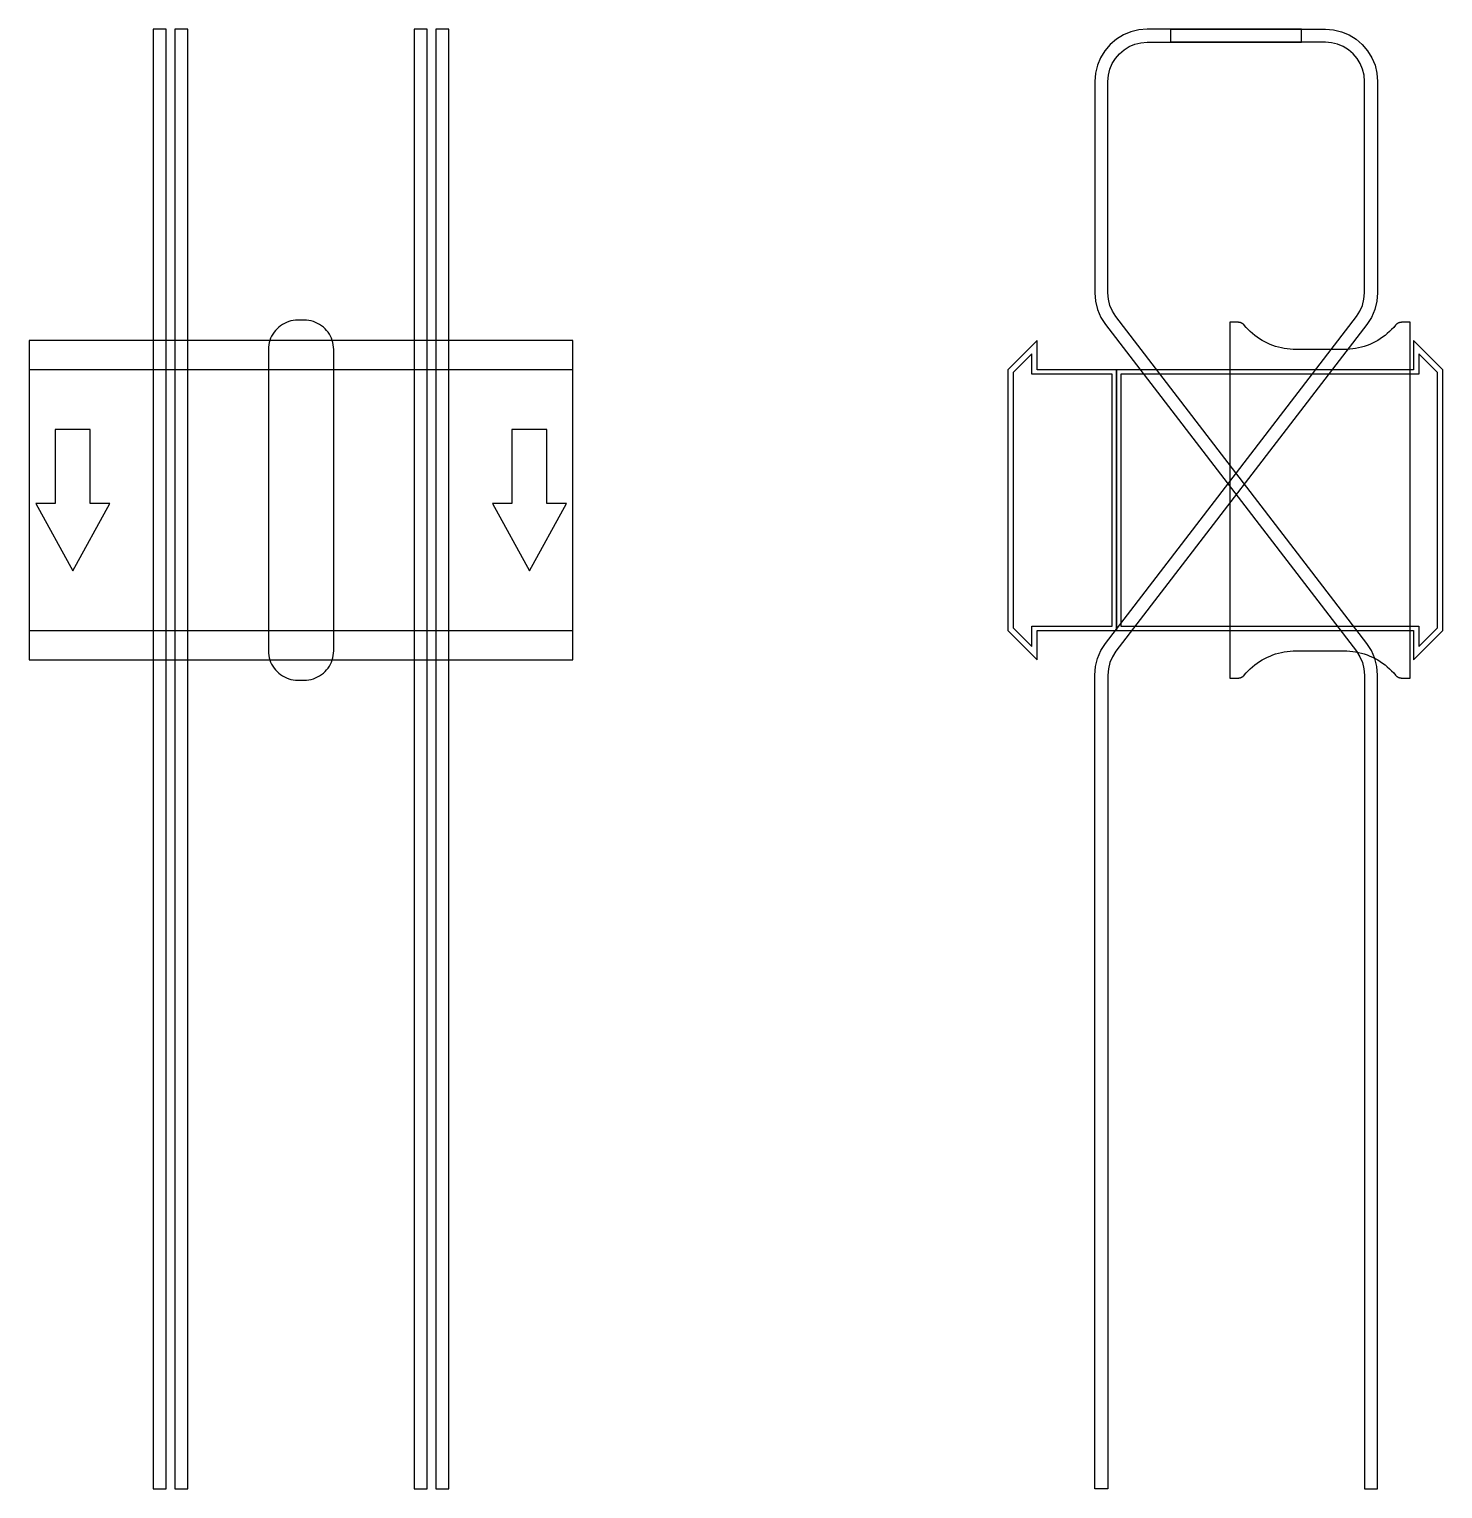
# Model space of a CAD drawing. Extents: x 0 to 650, y -455 to 217.
import ezdxf

# ---------------------------------------------------------------- set-up
doc = ezdxf.new("R2010")
doc.units = 0
doc.layers.add('Halfen', color=7, linetype='CONTINUOUS')

msp = doc.modelspace()

# ---------------------------------------------------------------- linework, layer by layer
at = {"layer": 'Halfen', "color": 7}
for points in [[(63, -454.728), (63, 216.629), (57, 216.629), (57, -454.728)], [(73, -454.728), (73, 216.629), (67, 216.629), (67, -454.728)], [(183, -454.728), (183, 216.629), (177, 216.629), (177, -454.728)], [(193, -454.728), (193, 216.629), (187, 216.629), (187, -454.728)], [(620, -454.728), (620, -80.478), (619.679, -76.568), (618.726, -72.763), (617.166, -69.164), (615.04, -65.868), (499.72, 84.421), (498.125, 86.894), (496.955, 89.593), (496.24, 92.447), (496, 95.379), (496, 192.629), (496.222, 195.445), (496.881, 198.191), (497.962, 200.801), (499.438, 203.209), (501.272, 205.357), (503.42, 207.191), (505.828, 208.667), (508.438, 209.748), (511.184, 210.407), (514, 210.629), (585, 210.629), (585, 216.629), (514, 216.629), (510.246, 216.333), (506.584, 215.454), (503.104, 214.013), (499.893, 212.045), (497.029, 209.599), (494.584, 206.736), (492.616, 203.525), (491.175, 200.045), (490.295, 196.383), (490, 192.629), (490, 95.379), (490.321, 91.47), (491.274, 87.665), (492.834, 84.066), (494.96, 80.769), (610.28, -69.52), (611.875, -71.993), (613.045, -74.692), (613.76, -77.546), (614, -80.478), (614, -454.728)], [(490, -454.728), (490, -80.478), (490.321, -76.568), (491.274, -72.763), (492.834, -69.164), (494.96, -65.868), (610.28, 84.421), (611.875, 86.894), (613.045, 89.593), (613.76, 92.447), (614, 95.379), (614, 192.629), (613.778, 195.445), (613.119, 198.191), (612.038, 200.801), (610.562, 203.209), (608.728, 205.357), (606.58, 207.191), (604.172, 208.667), (601.562, 209.748), (598.816, 210.407), (596, 210.629), (525, 210.629), (525, 216.629), (596, 216.629), (599.754, 216.333), (603.416, 215.454), (606.896, 214.013), (610.107, 212.045), (612.971, 209.599), (615.416, 206.736), (617.384, 203.525), (618.825, 200.045), (619.705, 196.383), (620, 192.629), (620, 95.379), (619.679, 91.47), (618.726, 87.665), (617.166, 84.066), (615.04, 80.769), (499.72, -69.52), (498.125, -71.993), (496.955, -74.692), (496.24, -77.546), (496, -80.478), (496, -454.728)], [(140, -69.3), (140, -56.8), (140, 69.3), (139.958, 70.359), (139.834, 71.412), (139.627, 72.452), (139.339, 73.472), (138.972, 74.466), (138.529, 75.429), (138.011, 76.354), (137.422, 77.235), (136.765, 78.068), (136.046, 78.846), (135.268, 79.565), (134.435, 80.222), (133.554, 80.811), (132.629, 81.329), (131.666, 81.772), (130.672, 82.139), (129.652, 82.427), (128.612, 82.634), (127.559, 82.758), (126.5, 82.8), (123.5, 82.8), (122.441, 82.758), (121.388, 82.634), (120.348, 82.427), (119.328, 82.139), (118.334, 81.772), (117.371, 81.329), (116.446, 80.811), (115.565, 80.222), (114.732, 79.565), (113.954, 78.846), (113.235, 78.068), (112.578, 77.235), (111.989, 76.354), (111.471, 75.429), (111.028, 74.466), (110.661, 73.472), (110.373, 72.452), (110.166, 71.412), (110.042, 70.359), (110, 69.3), (110, -56.8), (110, -69.3), (110.042, -70.359), (110.166, -71.412), (110.373, -72.452), (110.661, -73.472), (111.028, -74.466), (111.471, -75.429), (111.989, -76.354), (112.578, -77.235), (113.235, -78.068), (113.954, -78.846), (114.732, -79.565), (115.565, -80.222), (116.446, -80.811), (117.371, -81.329), (118.334, -81.772), (119.328, -82.139), (120.348, -82.427), (121.388, -82.634), (122.441, -82.758), (123.5, -82.8), (126.5, -82.8), (127.559, -82.758), (128.612, -82.634), (129.652, -82.427), (130.672, -82.139), (131.666, -81.772), (132.629, -81.329), (133.554, -80.811), (134.435, -80.222), (135.268, -79.565), (136.046, -78.846), (136.765, -78.068), (137.422, -77.235), (138.011, -76.354), (138.529, -75.429), (138.972, -74.466), (139.339, -73.472), (139.627, -72.452), (139.834, -71.412), (139.958, -70.359), (140, -69.3)], [(635, -81.8), (635, 81.8), (631, 81.8), (630.846, 81.797), (630.691, 81.786), (630.538, 81.769), (630.385, 81.746), (630.234, 81.715), (630.084, 81.678), (629.936, 81.634), (629.789, 81.584), (629.646, 81.527), (629.505, 81.464), (629.366, 81.395), (629.231, 81.32), (629.1, 81.239), (628.972, 81.153), (628.848, 81.06), (628.728, 80.963), (628.613, 80.86), (628.502, 80.752), (628.397, 80.639), (628.296, 80.522), (627.41, 79.491), (626.479, 78.5), (625.505, 77.551), (624.491, 76.646), (623.437, 75.787), (622.347, 74.975), (621.222, 74.211), (620.064, 73.499), (618.876, 72.838), (617.66, 72.23), (616.418, 71.676), (615.153, 71.178), (613.867, 70.736), (612.563, 70.351), (611.243, 70.024), (609.911, 69.756), (608.567, 69.547), (607.216, 69.397), (605.859, 69.307), (604.5, 69.277), (582.5, 69.277), (581.141, 69.307), (579.784, 69.397), (578.433, 69.547), (577.089, 69.756), (575.757, 70.024), (574.437, 70.351), (573.133, 70.736), (571.847, 71.178), (570.582, 71.676), (569.34, 72.23), (568.124, 72.838), (566.936, 73.499), (565.778, 74.211), (564.653, 74.975), (563.563, 75.787), (562.509, 76.646), (561.495, 77.551), (560.521, 78.5), (559.59, 79.491), (558.704, 80.522), (558.603, 80.639), (558.498, 80.752), (558.387, 80.86), (558.272, 80.963), (558.152, 81.06), (558.028, 81.153), (557.9, 81.239), (557.769, 81.32), (557.634, 81.395), (557.495, 81.464), (557.354, 81.527), (557.211, 81.584), (557.064, 81.634), (556.916, 81.678), (556.766, 81.715), (556.615, 81.746), (556.462, 81.769), (556.309, 81.786), (556.154, 81.797), (556, 81.8), (552, 81.8), (552, -81.8), (556, -81.8), (556.154, -81.797), (556.309, -81.786), (556.462, -81.769), (556.615, -81.746), (556.766, -81.715), (556.916, -81.678), (557.064, -81.634), (557.211, -81.584), (557.354, -81.527), (557.495, -81.464), (557.634, -81.395), (557.769, -81.32), (557.9, -81.239), (558.028, -81.153), (558.152, -81.06), (558.272, -80.963), (558.387, -80.86), (558.498, -80.752), (558.603, -80.639), (558.704, -80.522), (559.59, -79.491), (560.521, -78.5), (561.495, -77.551), (562.509, -76.646), (563.563, -75.787), (564.653, -74.975), (565.778, -74.211), (566.936, -73.499), (568.124, -72.838), (569.34, -72.23), (570.582, -71.676), (571.847, -71.178), (573.133, -70.736), (574.437, -70.351), (575.757, -70.024), (577.089, -69.756), (578.433, -69.547), (579.784, -69.397), (581.141, -69.307), (582.5, -69.277), (604.5, -69.277), (605.859, -69.307), (607.216, -69.397), (608.567, -69.547), (609.911, -69.756), (611.243, -70.024), (612.563, -70.351), (613.867, -70.736), (615.153, -71.178), (616.418, -71.676), (617.66, -72.23), (618.876, -72.838), (620.064, -73.499), (621.222, -74.211), (622.347, -74.975), (623.437, -75.787), (624.491, -76.646), (625.505, -77.551), (626.479, -78.5), (627.41, -79.491), (628.296, -80.522), (628.397, -80.639), (628.502, -80.752), (628.613, -80.86), (628.728, -80.963), (628.848, -81.06), (628.972, -81.153), (629.1, -81.239), (629.231, -81.32), (629.366, -81.395), (629.505, -81.464), (629.646, -81.527), (629.789, -81.584), (629.936, -81.634), (630.084, -81.678), (630.234, -81.715), (630.385, -81.746), (630.538, -81.769), (630.691, -81.786), (630.846, -81.797), (631, -81.8)], [(0, -73.5), (250, -73.5), (250, 73.5), (0, 73.5)], [(500, -60), (500, 60), (463.5, 60), (463.5, 73.5), (450, 60), (450, -60), (463.5, -73.5), (463.5, -60)], [(498, -58), (498, 58), (461, 58), (461, 67.25), (452.5, 58.75), (452.5, -58.75), (461, -67.25), (461, -58)], [(650, -60), (650, 60), (636.5, 73.5), (636.5, 60), (500, 60), (500, -60), (636.5, -60), (636.5, -73.5)], [(647.5, -58.75), (647.5, 58.75), (639, 67.25), (639, 58), (502, 58), (502, -58), (639, -58), (639, -67.25)], [(0, -60), (250, -60), (250, 60), (0, 60)], [(20, -32.5), (37, -1.5), (28, -1.5), (28, 32.5), (12, 32.5), (12, -1.5), (3, -1.5)], [(230, -32.5), (247, -1.5), (238, -1.5), (238, 32.5), (222, 32.5), (222, -1.5), (213, -1.5)]]:
    msp.add_lwpolyline(points, close=True, dxfattribs=at)

doc.saveas('drawing.dxf')
